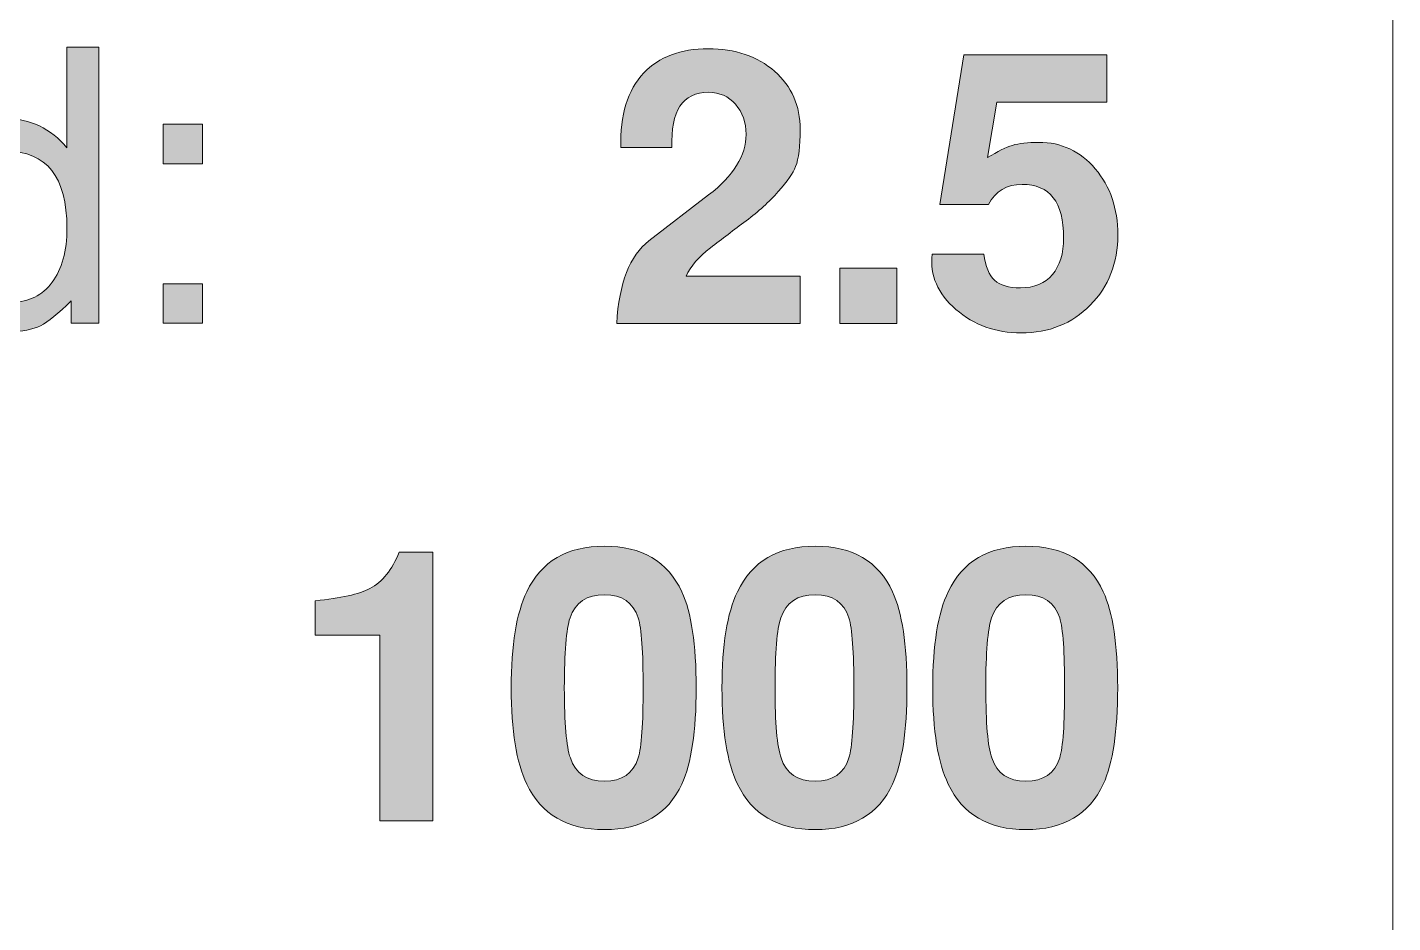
# Model space of a CAD drawing. Header units: inches. Extents: x 1.04 to 10.11, y -6.95 to -1.5.
# Drawn here: x 4.021 to 4.621, y -4.879 to -4.485 of the extents above; entities that cross this region are included whole.
import ezdxf

# ---------------------------------------------------------------- set-up
doc = ezdxf.new("R2010")
doc.units = ezdxf.units.IN
doc.header["$MEASUREMENT"] = 0
doc.layers.add('Layer 1', color=7, linetype='Continuous')

# ---------------------------------------------------------------- blocks, each defined once
blk = doc.blocks.new('block 42')
at = {"layer": 'Layer 1', "true_color": 0xed1f24}
h = blk.add_hatch(color=240, dxfattribs=at)
h.dxf.hatch_style = 2
edge = h.paths.add_edge_path()
edge.add_spline(control_points=[(3.68384, -4.58217), (3.68384, -4.59305), (3.67945, -4.60186), (3.67067, -4.60858), (3.6619, -4.6153), (3.65023, -4.61867), (3.63567, -4.61867), (3.62034, -4.61867), (3.60868, -4.615), (3.60067, -4.60767), (3.59268, -4.60033), (3.58856, -4.58995), (3.58834, -4.5765), (3.58834, -4.5765), (3.60267, -4.5765), (3.60267, -4.5765), (3.60345, -4.5865), (3.6067, -4.59378), (3.61243, -4.59833), (3.61815, -4.60288), (3.62701, -4.60516), (3.63901, -4.60516), (3.64756, -4.60516), (3.65448, -4.60305), (3.65976, -4.59884), (3.66503, -4.59462), (3.66768, -4.58919), (3.66768, -4.58253), (3.66768, -4.57387), (3.66172, -4.56799), (3.64983, -4.56488), (3.64983, -4.56488), (3.61683, -4.55619), (3.61683, -4.55619), (3.6005, -4.55186), (3.59234, -4.54224), (3.59234, -4.52735), (3.59234, -4.51668), (3.59609, -4.50806), (3.60359, -4.50151), (3.61109, -4.49495), (3.62095, -4.49167), (3.63318, -4.49167), (3.66385, -4.49167), (3.67945, -4.50411), (3.68001, -4.529), (3.68001, -4.529), (3.66517, -4.529), (3.66517, -4.529), (3.66473, -4.52066), (3.66157, -4.51439), (3.65567, -4.51017), (3.65045, -4.50639), (3.6434, -4.5045), (3.63451, -4.5045), (3.62684, -4.5045), (3.62037, -4.5065), (3.61509, -4.5105), (3.60982, -4.5145), (3.60718, -4.5195), (3.60718, -4.5255), (3.60718, -4.53349), (3.61251, -4.53889), (3.62318, -4.54167), (3.62318, -4.54167), (3.66117, -4.55166), (3.66117, -4.55166), (3.66773, -4.55344), (3.67312, -4.55705), (3.67734, -4.5625), (3.68167, -4.56828), (3.68384, -4.57483), (3.68384, -4.58217)], knot_values=[0, 0, 0, 0, 1, 1, 1, 2, 2, 2, 3, 3, 3, 4, 4, 4, 5, 5, 5, 6, 6, 6, 7, 7, 7, 8, 8, 8, 9, 9, 9, 10, 10, 10, 11, 11, 11, 12, 12, 12, 13, 13, 13, 14, 14, 14, 15, 15, 15, 16, 16, 16, 17, 17, 17, 18, 18, 18, 19, 19, 19, 20, 20, 20, 21, 21, 21, 22, 22, 22, 23, 23, 23, 24, 24, 24, 24], degree=3, periodic=1)
h = blk.add_hatch(color=240, dxfattribs=at)
h.dxf.hatch_style = 2
edge = h.paths.add_edge_path()
edge.add_spline(control_points=[(4.05218, -4.615), (4.05218, -4.615), (4.04001, -4.615), (4.04001, -4.615), (4.04001, -4.615), (4.04001, -4.60516), (4.04001, -4.60516), (4.03445, -4.61072), (4.02995, -4.61436), (4.02651, -4.61608), (4.02306, -4.6178), (4.01856, -4.61867), (4.01301, -4.61867), (4.00079, -4.61867), (3.99123, -4.6145), (3.98434, -4.60616), (3.97745, -4.59783), (3.97401, -4.58628), (3.97401, -4.5715), (3.97401, -4.55761), (3.97742, -4.54639), (3.98426, -4.53783), (3.9911, -4.52928), (4.00006, -4.525), (4.01118, -4.525), (4.02207, -4.525), (4.03107, -4.52928), (4.03817, -4.53783), (4.03817, -4.53783), (4.03817, -4.4935), (4.03817, -4.4935), (4.03817, -4.4935), (4.05218, -4.4935), (4.05218, -4.4935), (4.05218, -4.4935), (4.05218, -4.615), (4.05218, -4.615)], knot_values=[0, 0, 0, 0, 1, 1, 1, 2, 2, 2, 3, 3, 3, 4, 4, 4, 5, 5, 5, 6, 6, 6, 7, 7, 7, 8, 8, 8, 9, 9, 9, 10, 10, 10, 11, 11, 11, 12, 12, 12, 12], degree=3, periodic=1)
edge = h.paths.add_edge_path()
edge.add_spline(control_points=[(4.03817, -4.57316), (4.03817, -4.55061), (4.02926, -4.53933), (4.01143, -4.53933), (4.00468, -4.53933), (3.99936, -4.54233), (3.99549, -4.54833), (3.99161, -4.55433), (3.98968, -4.56205), (3.98968, -4.5715), (3.98968, -4.58183), (3.99183, -4.59011), (3.99615, -4.59633), (4.00047, -4.60255), (4.00645, -4.60567), (4.01409, -4.60567), (4.02151, -4.60567), (4.02738, -4.60278), (4.0317, -4.597), (4.03602, -4.59122), (4.03817, -4.58327), (4.03817, -4.57316)], knot_values=[0, 0, 0, 0, 1, 1, 1, 2, 2, 2, 3, 3, 3, 4, 4, 4, 5, 5, 5, 6, 6, 6, 7, 7, 7, 7], degree=3, periodic=1)
h = blk.add_hatch(color=240, dxfattribs=at)
h.dxf.hatch_style = 2
edge = h.paths.add_edge_path()
edge.add_spline(control_points=[(3.77884, -4.57267), (3.77884, -4.58622), (3.77537, -4.59728), (3.76843, -4.60583), (3.76148, -4.61439), (3.75239, -4.61867), (3.74118, -4.61867), (3.72984, -4.61867), (3.72095, -4.61428), (3.7145, -4.6055), (3.7145, -4.6055), (3.7145, -4.65167), (3.7145, -4.65167), (3.7145, -4.65167), (3.70051, -4.65167), (3.70051, -4.65167), (3.70051, -4.65167), (3.70051, -4.5275), (3.70051, -4.5275), (3.70051, -4.5275), (3.71267, -4.5275), (3.71267, -4.5275), (3.71267, -4.5275), (3.71267, -4.53833), (3.71267, -4.53833), (3.71734, -4.53322), (3.72162, -4.52972), (3.72551, -4.52783), (3.7294, -4.52594), (3.73429, -4.525), (3.74017, -4.525), (3.75184, -4.525), (3.7612, -4.52928), (3.76826, -4.53783), (3.77532, -4.54639), (3.77884, -4.558), (3.77884, -4.57267)], knot_values=[0, 0, 0, 0, 1, 1, 1, 2, 2, 2, 3, 3, 3, 4, 4, 4, 5, 5, 5, 6, 6, 6, 7, 7, 7, 8, 8, 8, 9, 9, 9, 10, 10, 10, 11, 11, 11, 12, 12, 12, 12], degree=3, periodic=1)
edge = h.paths.add_edge_path()
edge.add_spline(control_points=[(3.76284, -4.5735), (3.76284, -4.5635), (3.76101, -4.55539), (3.75736, -4.54916), (3.75315, -4.54183), (3.74695, -4.53816), (3.73876, -4.53816), (3.73112, -4.53816), (3.72517, -4.541), (3.7209, -4.54666), (3.71664, -4.55233), (3.7145, -4.56033), (3.7145, -4.57067), (3.7145, -4.57977), (3.71628, -4.58739), (3.71982, -4.5935), (3.72403, -4.60083), (3.73007, -4.6045), (3.73793, -4.6045), (3.74612, -4.6045), (3.75238, -4.60161), (3.75669, -4.59583), (3.76079, -4.59049), (3.76284, -4.58306), (3.76284, -4.5735)], knot_values=[0, 0, 0, 0, 1, 1, 1, 2, 2, 2, 3, 3, 3, 4, 4, 4, 5, 5, 5, 6, 6, 6, 7, 7, 7, 8, 8, 8, 8], degree=3, periodic=1)
h = blk.add_hatch(color=240, dxfattribs=at)
h.dxf.hatch_style = 2
edge = h.paths.add_edge_path()
edge.add_spline(control_points=[(3.86984, -4.57166), (3.86984, -4.57378), (3.86978, -4.57549), (3.86967, -4.57683), (3.86967, -4.57683), (3.806, -4.57683), (3.806, -4.57683), (3.80589, -4.57761), (3.80584, -4.57872), (3.80584, -4.58017), (3.80584, -4.58716), (3.80825, -4.59333), (3.81307, -4.59867), (3.81789, -4.604), (3.82362, -4.60666), (3.83027, -4.60666), (3.8418, -4.60666), (3.84961, -4.60055), (3.85371, -4.58833), (3.85371, -4.58833), (3.86801, -4.58833), (3.86801, -4.58833), (3.86334, -4.60855), (3.85128, -4.61867), (3.83184, -4.61867), (3.80461, -4.61867), (3.79101, -4.60288), (3.79101, -4.57133), (3.79101, -4.55777), (3.79473, -4.54666), (3.80217, -4.538), (3.80962, -4.52933), (3.81917, -4.525), (3.83084, -4.525), (3.84229, -4.525), (3.85139, -4.52856), (3.85817, -4.53566), (3.86584, -4.54378), (3.86973, -4.55577), (3.86984, -4.57166)], knot_values=[0, 0, 0, 0, 1, 1, 1, 2, 2, 2, 3, 3, 3, 4, 4, 4, 5, 5, 5, 6, 6, 6, 7, 7, 7, 8, 8, 8, 9, 9, 9, 10, 10, 10, 11, 11, 11, 12, 12, 12, 13, 13, 13, 13], degree=3, periodic=1)
edge = h.paths.add_edge_path()
edge.add_spline(control_points=[(3.85501, -4.56449), (3.85322, -4.54572), (3.84536, -4.53633), (3.83143, -4.53633), (3.81693, -4.53633), (3.80862, -4.54572), (3.8065, -4.56449), (3.8065, -4.56449), (3.85501, -4.56449), (3.85501, -4.56449)], knot_values=[0, 0, 0, 0, 1, 1, 1, 2, 2, 2, 3, 3, 3, 3], degree=3, periodic=1)
h = blk.add_hatch(color=240, dxfattribs=at)
h.dxf.hatch_style = 2
edge = h.paths.add_edge_path()
edge.add_spline(control_points=[(3.9625, -4.57166), (3.9625, -4.57378), (3.96245, -4.57549), (3.96233, -4.57683), (3.96233, -4.57683), (3.89867, -4.57683), (3.89867, -4.57683), (3.89856, -4.57761), (3.89851, -4.57872), (3.89851, -4.58017), (3.89851, -4.58716), (3.90091, -4.59333), (3.90573, -4.59867), (3.91056, -4.604), (3.91629, -4.60666), (3.92294, -4.60666), (3.93446, -4.60666), (3.94227, -4.60055), (3.94638, -4.58833), (3.94638, -4.58833), (3.96067, -4.58833), (3.96067, -4.58833), (3.95601, -4.60855), (3.94395, -4.61867), (3.92451, -4.61867), (3.89728, -4.61867), (3.88367, -4.60288), (3.88367, -4.57133), (3.88367, -4.55777), (3.88739, -4.54666), (3.89484, -4.538), (3.90228, -4.52933), (3.91184, -4.525), (3.9235, -4.525), (3.93495, -4.525), (3.94406, -4.52856), (3.95084, -4.53566), (3.9585, -4.54378), (3.9624, -4.55577), (3.9625, -4.57166)], knot_values=[0, 0, 0, 0, 1, 1, 1, 2, 2, 2, 3, 3, 3, 4, 4, 4, 5, 5, 5, 6, 6, 6, 7, 7, 7, 8, 8, 8, 9, 9, 9, 10, 10, 10, 11, 11, 11, 12, 12, 12, 13, 13, 13, 13], degree=3, periodic=1)
edge = h.paths.add_edge_path()
edge.add_spline(control_points=[(3.94767, -4.56449), (3.94588, -4.54572), (3.93802, -4.53633), (3.92409, -4.53633), (3.90959, -4.53633), (3.90129, -4.54572), (3.89917, -4.56449), (3.89917, -4.56449), (3.94767, -4.56449), (3.94767, -4.56449)], knot_values=[0, 0, 0, 0, 1, 1, 1, 2, 2, 2, 3, 3, 3, 3], degree=3, periodic=1)
h = blk.add_hatch(color=240, dxfattribs=at)
h.dxf.hatch_style = 2
h.paths.add_polyline_path([(4.09784, -4.54483), (4.08051, -4.54483), (4.08051, -4.5275), (4.09784, -4.5275)])
h.paths.add_polyline_path([(4.09784, -4.615), (4.08051, -4.615), (4.08051, -4.59766), (4.09784, -4.59766)])
at = {"layer": 'Layer 1', "lineweight": 0}
for points in [[(4.09784, -4.54483), (4.08051, -4.54483), (4.08051, -4.5275), (4.09784, -4.5275), (4.09784, -4.54483)], [(4.09784, -4.615), (4.08051, -4.615), (4.08051, -4.59766), (4.09784, -4.59766), (4.09784, -4.615)]]:
    blk.add_lwpolyline(points, dxfattribs=at)
for points, knots in [([(3.68384, -4.58217), (3.68384, -4.59305), (3.67945, -4.60186), (3.67067, -4.60858), (3.6619, -4.6153), (3.65023, -4.61867), (3.63567, -4.61867), (3.62034, -4.61867), (3.60868, -4.615), (3.60067, -4.60767), (3.59268, -4.60033), (3.58856, -4.58995), (3.58834, -4.5765), (3.58834, -4.5765), (3.60267, -4.5765), (3.60267, -4.5765), (3.60345, -4.5865), (3.6067, -4.59378), (3.61243, -4.59833), (3.61815, -4.60288), (3.62701, -4.60516), (3.63901, -4.60516), (3.64756, -4.60516), (3.65448, -4.60305), (3.65976, -4.59884), (3.66503, -4.59462), (3.66768, -4.58919), (3.66768, -4.58253), (3.66768, -4.57387), (3.66172, -4.56799), (3.64983, -4.56488), (3.64983, -4.56488), (3.61683, -4.55619), (3.61683, -4.55619), (3.6005, -4.55186), (3.59234, -4.54224), (3.59234, -4.52735), (3.59234, -4.51668), (3.59609, -4.50806), (3.60359, -4.50151), (3.61109, -4.49495), (3.62095, -4.49167), (3.63318, -4.49167), (3.66385, -4.49167), (3.67945, -4.50411), (3.68001, -4.529), (3.68001, -4.529), (3.66517, -4.529), (3.66517, -4.529), (3.66473, -4.52066), (3.66157, -4.51439), (3.65567, -4.51017), (3.65045, -4.50639), (3.6434, -4.5045), (3.63451, -4.5045), (3.62684, -4.5045), (3.62037, -4.5065), (3.61509, -4.5105), (3.60982, -4.5145), (3.60718, -4.5195), (3.60718, -4.5255), (3.60718, -4.53349), (3.61251, -4.53889), (3.62318, -4.54167), (3.62318, -4.54167), (3.66117, -4.55166), (3.66117, -4.55166), (3.66773, -4.55344), (3.67312, -4.55705), (3.67734, -4.5625), (3.68167, -4.56828), (3.68384, -4.57483), (3.68384, -4.58217)], [0, 0, 0, 0, 1, 1, 1, 2, 2, 2, 3, 3, 3, 4, 4, 4, 5, 5, 5, 6, 6, 6, 7, 7, 7, 8, 8, 8, 9, 9, 9, 10, 10, 10, 11, 11, 11, 12, 12, 12, 13, 13, 13, 14, 14, 14, 15, 15, 15, 16, 16, 16, 17, 17, 17, 18, 18, 18, 19, 19, 19, 20, 20, 20, 21, 21, 21, 22, 22, 22, 23, 23, 23, 24, 24, 24, 24]), ([(4.05218, -4.615), (4.05218, -4.615), (4.04001, -4.615), (4.04001, -4.615), (4.04001, -4.615), (4.04001, -4.60516), (4.04001, -4.60516), (4.03445, -4.61072), (4.02995, -4.61436), (4.02651, -4.61608), (4.02306, -4.6178), (4.01856, -4.61867), (4.01301, -4.61867), (4.00079, -4.61867), (3.99123, -4.6145), (3.98434, -4.60616), (3.97745, -4.59783), (3.97401, -4.58628), (3.97401, -4.5715), (3.97401, -4.55761), (3.97742, -4.54639), (3.98426, -4.53783), (3.9911, -4.52928), (4.00006, -4.525), (4.01118, -4.525), (4.02207, -4.525), (4.03107, -4.52928), (4.03817, -4.53783), (4.03817, -4.53783), (4.03817, -4.4935), (4.03817, -4.4935), (4.03817, -4.4935), (4.05218, -4.4935), (4.05218, -4.4935), (4.05218, -4.4935), (4.05218, -4.615), (4.05218, -4.615)], [0, 0, 0, 0, 1, 1, 1, 2, 2, 2, 3, 3, 3, 4, 4, 4, 5, 5, 5, 6, 6, 6, 7, 7, 7, 8, 8, 8, 9, 9, 9, 10, 10, 10, 11, 11, 11, 12, 12, 12, 12]), ([(3.77884, -4.57267), (3.77884, -4.58622), (3.77537, -4.59728), (3.76843, -4.60583), (3.76148, -4.61439), (3.75239, -4.61867), (3.74118, -4.61867), (3.72984, -4.61867), (3.72095, -4.61428), (3.7145, -4.6055), (3.7145, -4.6055), (3.7145, -4.65167), (3.7145, -4.65167), (3.7145, -4.65167), (3.70051, -4.65167), (3.70051, -4.65167), (3.70051, -4.65167), (3.70051, -4.5275), (3.70051, -4.5275), (3.70051, -4.5275), (3.71267, -4.5275), (3.71267, -4.5275), (3.71267, -4.5275), (3.71267, -4.53833), (3.71267, -4.53833), (3.71734, -4.53322), (3.72162, -4.52972), (3.72551, -4.52783), (3.7294, -4.52594), (3.73429, -4.525), (3.74017, -4.525), (3.75184, -4.525), (3.7612, -4.52928), (3.76826, -4.53783), (3.77532, -4.54639), (3.77884, -4.558), (3.77884, -4.57267)], [0, 0, 0, 0, 1, 1, 1, 2, 2, 2, 3, 3, 3, 4, 4, 4, 5, 5, 5, 6, 6, 6, 7, 7, 7, 8, 8, 8, 9, 9, 9, 10, 10, 10, 11, 11, 11, 12, 12, 12, 12]), ([(3.86984, -4.57166), (3.86984, -4.57378), (3.86978, -4.57549), (3.86967, -4.57683), (3.86967, -4.57683), (3.806, -4.57683), (3.806, -4.57683), (3.80589, -4.57761), (3.80584, -4.57872), (3.80584, -4.58017), (3.80584, -4.58716), (3.80825, -4.59333), (3.81307, -4.59867), (3.81789, -4.604), (3.82362, -4.60666), (3.83027, -4.60666), (3.8418, -4.60666), (3.84961, -4.60055), (3.85371, -4.58833), (3.85371, -4.58833), (3.86801, -4.58833), (3.86801, -4.58833), (3.86334, -4.60855), (3.85128, -4.61867), (3.83184, -4.61867), (3.80461, -4.61867), (3.79101, -4.60288), (3.79101, -4.57133), (3.79101, -4.55777), (3.79473, -4.54666), (3.80217, -4.538), (3.80962, -4.52933), (3.81917, -4.525), (3.83084, -4.525), (3.84229, -4.525), (3.85139, -4.52856), (3.85817, -4.53566), (3.86584, -4.54378), (3.86973, -4.55577), (3.86984, -4.57166)], [0, 0, 0, 0, 1, 1, 1, 2, 2, 2, 3, 3, 3, 4, 4, 4, 5, 5, 5, 6, 6, 6, 7, 7, 7, 8, 8, 8, 9, 9, 9, 10, 10, 10, 11, 11, 11, 12, 12, 12, 13, 13, 13, 13]), ([(3.9625, -4.57166), (3.9625, -4.57378), (3.96245, -4.57549), (3.96233, -4.57683), (3.96233, -4.57683), (3.89867, -4.57683), (3.89867, -4.57683), (3.89856, -4.57761), (3.89851, -4.57872), (3.89851, -4.58017), (3.89851, -4.58716), (3.90091, -4.59333), (3.90573, -4.59867), (3.91056, -4.604), (3.91629, -4.60666), (3.92294, -4.60666), (3.93446, -4.60666), (3.94227, -4.60055), (3.94638, -4.58833), (3.94638, -4.58833), (3.96067, -4.58833), (3.96067, -4.58833), (3.95601, -4.60855), (3.94395, -4.61867), (3.92451, -4.61867), (3.89728, -4.61867), (3.88367, -4.60288), (3.88367, -4.57133), (3.88367, -4.55777), (3.88739, -4.54666), (3.89484, -4.538), (3.90228, -4.52933), (3.91184, -4.525), (3.9235, -4.525), (3.93495, -4.525), (3.94406, -4.52856), (3.95084, -4.53566), (3.9585, -4.54378), (3.9624, -4.55577), (3.9625, -4.57166)], [0, 0, 0, 0, 1, 1, 1, 2, 2, 2, 3, 3, 3, 4, 4, 4, 5, 5, 5, 6, 6, 6, 7, 7, 7, 8, 8, 8, 9, 9, 9, 10, 10, 10, 11, 11, 11, 12, 12, 12, 13, 13, 13, 13]), ([(3.76284, -4.5735), (3.76284, -4.5635), (3.76101, -4.55539), (3.75736, -4.54916), (3.75315, -4.54183), (3.74695, -4.53816), (3.73876, -4.53816), (3.73112, -4.53816), (3.72517, -4.541), (3.7209, -4.54666), (3.71664, -4.55233), (3.7145, -4.56033), (3.7145, -4.57067), (3.7145, -4.57977), (3.71628, -4.58739), (3.71982, -4.5935), (3.72403, -4.60083), (3.73007, -4.6045), (3.73793, -4.6045), (3.74612, -4.6045), (3.75238, -4.60161), (3.75669, -4.59583), (3.76079, -4.59049), (3.76284, -4.58306), (3.76284, -4.5735)], [0, 0, 0, 0, 1, 1, 1, 2, 2, 2, 3, 3, 3, 4, 4, 4, 5, 5, 5, 6, 6, 6, 7, 7, 7, 8, 8, 8, 8]), ([(3.85501, -4.56449), (3.85322, -4.54572), (3.84536, -4.53633), (3.83143, -4.53633), (3.81693, -4.53633), (3.80862, -4.54572), (3.8065, -4.56449), (3.8065, -4.56449), (3.85501, -4.56449), (3.85501, -4.56449)], [0, 0, 0, 0, 1, 1, 1, 2, 2, 2, 3, 3, 3, 3]), ([(3.94767, -4.56449), (3.94588, -4.54572), (3.93802, -4.53633), (3.92409, -4.53633), (3.90959, -4.53633), (3.90129, -4.54572), (3.89917, -4.56449), (3.89917, -4.56449), (3.94767, -4.56449), (3.94767, -4.56449)], [0, 0, 0, 0, 1, 1, 1, 2, 2, 2, 3, 3, 3, 3]), ([(4.03817, -4.57316), (4.03817, -4.55061), (4.02926, -4.53933), (4.01143, -4.53933), (4.00468, -4.53933), (3.99936, -4.54233), (3.99549, -4.54833), (3.99161, -4.55433), (3.98968, -4.56205), (3.98968, -4.5715), (3.98968, -4.58183), (3.99183, -4.59011), (3.99615, -4.59633), (4.00047, -4.60255), (4.00645, -4.60567), (4.01409, -4.60567), (4.02151, -4.60567), (4.02738, -4.60278), (4.0317, -4.597), (4.03602, -4.59122), (4.03817, -4.58327), (4.03817, -4.57316)], [0, 0, 0, 0, 1, 1, 1, 2, 2, 2, 3, 3, 3, 4, 4, 4, 5, 5, 5, 6, 6, 6, 7, 7, 7, 7])]:
    blk.add_open_spline(points, degree=3, knots=knots, dxfattribs=at)
blk = doc.blocks.new('block 43')
at = {"layer": 'Layer 1', "true_color": 0xed1f24}
h = blk.add_hatch(color=240, dxfattribs=at)
h.dxf.hatch_style = 2
edge = h.paths.add_edge_path()
edge.add_spline(control_points=[(4.36062, -4.52976), (4.36062, -4.53709), (4.35995, -4.54253), (4.35862, -4.5461), (4.35751, -4.54887), (4.35495, -4.55254), (4.35095, -4.55709), (4.34695, -4.56165), (4.34226, -4.56592), (4.33687, -4.56993), (4.33148, -4.57393), (4.32623, -4.5779), (4.32112, -4.58184), (4.31601, -4.58579), (4.31245, -4.58993), (4.31045, -4.59426), (4.31045, -4.59426), (4.36062, -4.59426), (4.36062, -4.59426), (4.36062, -4.59426), (4.36062, -4.61509), (4.36062, -4.61509), (4.36062, -4.61509), (4.27995, -4.61509), (4.27995, -4.61509), (4.28095, -4.59732), (4.28566, -4.58521), (4.29408, -4.57876), (4.29408, -4.57876), (4.32034, -4.55859), (4.32034, -4.55859), (4.33131, -4.55015), (4.33679, -4.54126), (4.33679, -4.53193), (4.33679, -4.52659), (4.33523, -4.52218), (4.33213, -4.51868), (4.32903, -4.51518), (4.3251, -4.51343), (4.32034, -4.51343), (4.30893, -4.51343), (4.30355, -4.52154), (4.30422, -4.53776), (4.30422, -4.53776), (4.28179, -4.53776), (4.28179, -4.53776), (4.28134, -4.52342), (4.28467, -4.51249), (4.29179, -4.50492), (4.29856, -4.49782), (4.30801, -4.49426), (4.32012, -4.49426), (4.33212, -4.49426), (4.34187, -4.49757), (4.34937, -4.50418), (4.35687, -4.51079), (4.36062, -4.51931), (4.36062, -4.52976)], knot_values=[0, 0, 0, 0, 1, 1, 1, 2, 2, 2, 3, 3, 3, 4, 4, 4, 5, 5, 5, 6, 6, 6, 7, 7, 7, 8, 8, 8, 9, 9, 9, 10, 10, 10, 11, 11, 11, 12, 12, 12, 13, 13, 13, 14, 14, 14, 15, 15, 15, 16, 16, 16, 17, 17, 17, 18, 18, 18, 19, 19, 19, 19], degree=3, periodic=1)
h = blk.add_hatch(color=240, dxfattribs=at)
h.dxf.hatch_style = 2
edge = h.paths.add_edge_path()
edge.add_spline(control_points=[(4.50028, -4.57609), (4.50028, -4.58853), (4.49626, -4.59884), (4.4882, -4.60701), (4.48014, -4.61517), (4.47, -4.61926), (4.45778, -4.61926), (4.44668, -4.61926), (4.43712, -4.61581), (4.42912, -4.60893), (4.42112, -4.60204), (4.41762, -4.59393), (4.41862, -4.58459), (4.41862, -4.58459), (4.44135, -4.58459), (4.44135, -4.58459), (4.44213, -4.59004), (4.44372, -4.59387), (4.44611, -4.59609), (4.44851, -4.59831), (4.45232, -4.59943), (4.45756, -4.59943), (4.46358, -4.59943), (4.46823, -4.59748), (4.47152, -4.59359), (4.47481, -4.5897), (4.47645, -4.58432), (4.47645, -4.57743), (4.47645, -4.56176), (4.47038, -4.55393), (4.45823, -4.55393), (4.45143, -4.55393), (4.44647, -4.55687), (4.44335, -4.56276), (4.44335, -4.56276), (4.42195, -4.56276), (4.42195, -4.56276), (4.42195, -4.56276), (4.43262, -4.49693), (4.43262, -4.49693), (4.43262, -4.49693), (4.49545, -4.49693), (4.49545, -4.49693), (4.49545, -4.49693), (4.49545, -4.51776), (4.49545, -4.51776), (4.49545, -4.51776), (4.44714, -4.51776), (4.44714, -4.51776), (4.44714, -4.51776), (4.44303, -4.54211), (4.44303, -4.54211), (4.44735, -4.53944), (4.45099, -4.53765), (4.45393, -4.53676), (4.45687, -4.53587), (4.46073, -4.53543), (4.46549, -4.53543), (4.47548, -4.53543), (4.48378, -4.53931), (4.49038, -4.54709), (4.49698, -4.55487), (4.50028, -4.56453), (4.50028, -4.57609)], knot_values=[0, 0, 0, 0, 1, 1, 1, 2, 2, 2, 3, 3, 3, 4, 4, 4, 5, 5, 5, 6, 6, 6, 7, 7, 7, 8, 8, 8, 9, 9, 9, 10, 10, 10, 11, 11, 11, 12, 12, 12, 13, 13, 13, 14, 14, 14, 15, 15, 15, 16, 16, 16, 17, 17, 17, 18, 18, 18, 19, 19, 19, 20, 20, 20, 21, 21, 21, 21], degree=3, periodic=1)
h = blk.add_hatch(color=240, dxfattribs=at)
h.dxf.hatch_style = 2
h.paths.add_polyline_path([(4.40312, -4.61509), (4.37812, -4.61509), (4.37812, -4.59076), (4.40312, -4.59076)])
at = {"layer": 'Layer 1', "lineweight": 0}
blk.add_lwpolyline([(4.40312, -4.61509), (4.37812, -4.61509), (4.37812, -4.59076), (4.40312, -4.59076), (4.40312, -4.61509)], dxfattribs=at)
for points, knots in [([(4.36062, -4.52976), (4.36062, -4.53709), (4.35995, -4.54253), (4.35862, -4.5461), (4.35751, -4.54887), (4.35495, -4.55254), (4.35095, -4.55709), (4.34695, -4.56165), (4.34226, -4.56592), (4.33687, -4.56993), (4.33148, -4.57393), (4.32623, -4.5779), (4.32112, -4.58184), (4.31601, -4.58579), (4.31245, -4.58993), (4.31045, -4.59426), (4.31045, -4.59426), (4.36062, -4.59426), (4.36062, -4.59426), (4.36062, -4.59426), (4.36062, -4.61509), (4.36062, -4.61509), (4.36062, -4.61509), (4.27995, -4.61509), (4.27995, -4.61509), (4.28095, -4.59732), (4.28566, -4.58521), (4.29408, -4.57876), (4.29408, -4.57876), (4.32034, -4.55859), (4.32034, -4.55859), (4.33131, -4.55015), (4.33679, -4.54126), (4.33679, -4.53193), (4.33679, -4.52659), (4.33523, -4.52218), (4.33213, -4.51868), (4.32903, -4.51518), (4.3251, -4.51343), (4.32034, -4.51343), (4.30893, -4.51343), (4.30355, -4.52154), (4.30422, -4.53776), (4.30422, -4.53776), (4.28179, -4.53776), (4.28179, -4.53776), (4.28134, -4.52342), (4.28467, -4.51249), (4.29179, -4.50492), (4.29856, -4.49782), (4.30801, -4.49426), (4.32012, -4.49426), (4.33212, -4.49426), (4.34187, -4.49757), (4.34937, -4.50418), (4.35687, -4.51079), (4.36062, -4.51931), (4.36062, -4.52976)], [0, 0, 0, 0, 1, 1, 1, 2, 2, 2, 3, 3, 3, 4, 4, 4, 5, 5, 5, 6, 6, 6, 7, 7, 7, 8, 8, 8, 9, 9, 9, 10, 10, 10, 11, 11, 11, 12, 12, 12, 13, 13, 13, 14, 14, 14, 15, 15, 15, 16, 16, 16, 17, 17, 17, 18, 18, 18, 19, 19, 19, 19]), ([(4.50028, -4.57609), (4.50028, -4.58853), (4.49626, -4.59884), (4.4882, -4.60701), (4.48014, -4.61517), (4.47, -4.61926), (4.45778, -4.61926), (4.44668, -4.61926), (4.43712, -4.61581), (4.42912, -4.60893), (4.42112, -4.60204), (4.41762, -4.59393), (4.41862, -4.58459), (4.41862, -4.58459), (4.44135, -4.58459), (4.44135, -4.58459), (4.44213, -4.59004), (4.44372, -4.59387), (4.44611, -4.59609), (4.44851, -4.59831), (4.45232, -4.59943), (4.45756, -4.59943), (4.46358, -4.59943), (4.46823, -4.59748), (4.47152, -4.59359), (4.47481, -4.5897), (4.47645, -4.58432), (4.47645, -4.57743), (4.47645, -4.56176), (4.47038, -4.55393), (4.45823, -4.55393), (4.45143, -4.55393), (4.44647, -4.55687), (4.44335, -4.56276), (4.44335, -4.56276), (4.42195, -4.56276), (4.42195, -4.56276), (4.42195, -4.56276), (4.43262, -4.49693), (4.43262, -4.49693), (4.43262, -4.49693), (4.49545, -4.49693), (4.49545, -4.49693), (4.49545, -4.49693), (4.49545, -4.51776), (4.49545, -4.51776), (4.49545, -4.51776), (4.44714, -4.51776), (4.44714, -4.51776), (4.44714, -4.51776), (4.44303, -4.54211), (4.44303, -4.54211), (4.44735, -4.53944), (4.45099, -4.53765), (4.45393, -4.53676), (4.45687, -4.53587), (4.46073, -4.53543), (4.46549, -4.53543), (4.47548, -4.53543), (4.48378, -4.53931), (4.49038, -4.54709), (4.49698, -4.55487), (4.50028, -4.56453), (4.50028, -4.57609)], [0, 0, 0, 0, 1, 1, 1, 2, 2, 2, 3, 3, 3, 4, 4, 4, 5, 5, 5, 6, 6, 6, 7, 7, 7, 8, 8, 8, 9, 9, 9, 10, 10, 10, 11, 11, 11, 12, 12, 12, 13, 13, 13, 14, 14, 14, 15, 15, 15, 16, 16, 16, 17, 17, 17, 18, 18, 18, 19, 19, 19, 20, 20, 20, 21, 21, 21, 21])]:
    blk.add_open_spline(points, degree=3, knots=knots, dxfattribs=at)
blk = doc.blocks.new('block 41')
at = {"layer": 'Layer 1'}
for name in ['block 42', 'block 43']:
    blk.add_blockref(name, (0, 0), dxfattribs=at)
blk = doc.blocks.new('block 46')
at = {"layer": 'Layer 1', "true_color": 0xed1f24}
h = blk.add_hatch(color=240, dxfattribs=at)
h.dxf.hatch_style = 2
edge = h.paths.add_edge_path()
edge.add_spline(control_points=[(4.31489, -4.7754), (4.31489, -4.79439), (4.31278, -4.80851), (4.30856, -4.81773), (4.30234, -4.83106), (4.29101, -4.83773), (4.27456, -4.83773), (4.25812, -4.83773), (4.24673, -4.83106), (4.2404, -4.81773), (4.23584, -4.80829), (4.23356, -4.79418), (4.23356, -4.7754), (4.23356, -4.75662), (4.23584, -4.74251), (4.2404, -4.73307), (4.24673, -4.71973), (4.25812, -4.71306), (4.27456, -4.71306), (4.29101, -4.71306), (4.30234, -4.71973), (4.30856, -4.73307), (4.31278, -4.74229), (4.31489, -4.7564), (4.31489, -4.7754)], knot_values=[0, 0, 0, 0, 1, 1, 1, 2, 2, 2, 3, 3, 3, 4, 4, 4, 5, 5, 5, 6, 6, 6, 7, 7, 7, 8, 8, 8, 8], degree=3, periodic=1)
edge = h.paths.add_edge_path()
edge.add_spline(control_points=[(4.29156, -4.7754), (4.29156, -4.75962), (4.29084, -4.74934), (4.28939, -4.74456), (4.28717, -4.73779), (4.28223, -4.7344), (4.27456, -4.7344), (4.26678, -4.7344), (4.26173, -4.73779), (4.2594, -4.74456), (4.25773, -4.74957), (4.2569, -4.75984), (4.2569, -4.7754), (4.2569, -4.79095), (4.25779, -4.80123), (4.25956, -4.80623), (4.26179, -4.81301), (4.26678, -4.8164), (4.27456, -4.8164), (4.28223, -4.8164), (4.28717, -4.81301), (4.28939, -4.80623), (4.29084, -4.80145), (4.29156, -4.79117), (4.29156, -4.7754)], knot_values=[0, 0, 0, 0, 1, 1, 1, 2, 2, 2, 3, 3, 3, 4, 4, 4, 5, 5, 5, 6, 6, 6, 7, 7, 7, 8, 8, 8, 8], degree=3, periodic=1)
h = blk.add_hatch(color=240, dxfattribs=at)
h.dxf.hatch_style = 2
edge = h.paths.add_edge_path()
edge.add_spline(control_points=[(4.40756, -4.7754), (4.40756, -4.79439), (4.40545, -4.80851), (4.40122, -4.81773), (4.39501, -4.83106), (4.38367, -4.83773), (4.36723, -4.83773), (4.35078, -4.83773), (4.3394, -4.83106), (4.33306, -4.81773), (4.3285, -4.80829), (4.32623, -4.79418), (4.32623, -4.7754), (4.32623, -4.75662), (4.3285, -4.74251), (4.33306, -4.73307), (4.3394, -4.71973), (4.35078, -4.71306), (4.36723, -4.71306), (4.38367, -4.71306), (4.39501, -4.71973), (4.40122, -4.73307), (4.40545, -4.74229), (4.40756, -4.7564), (4.40756, -4.7754)], knot_values=[0, 0, 0, 0, 1, 1, 1, 2, 2, 2, 3, 3, 3, 4, 4, 4, 5, 5, 5, 6, 6, 6, 7, 7, 7, 8, 8, 8, 8], degree=3, periodic=1)
edge = h.paths.add_edge_path()
edge.add_spline(control_points=[(4.38423, -4.7754), (4.38423, -4.75962), (4.3835, -4.74934), (4.38206, -4.74456), (4.37984, -4.73779), (4.37489, -4.7344), (4.36723, -4.7344), (4.35945, -4.7344), (4.3544, -4.73779), (4.35206, -4.74456), (4.3504, -4.74957), (4.34956, -4.75984), (4.34956, -4.7754), (4.34956, -4.79095), (4.35045, -4.80123), (4.35223, -4.80623), (4.35445, -4.81301), (4.35945, -4.8164), (4.36723, -4.8164), (4.37489, -4.8164), (4.37984, -4.81301), (4.38206, -4.80623), (4.3835, -4.80145), (4.38423, -4.79117), (4.38423, -4.7754)], knot_values=[0, 0, 0, 0, 1, 1, 1, 2, 2, 2, 3, 3, 3, 4, 4, 4, 5, 5, 5, 6, 6, 6, 7, 7, 7, 8, 8, 8, 8], degree=3, periodic=1)
h = blk.add_hatch(color=240, dxfattribs=at)
h.dxf.hatch_style = 2
edge = h.paths.add_edge_path()
edge.add_spline(control_points=[(4.50023, -4.7754), (4.50023, -4.79439), (4.49812, -4.80851), (4.4939, -4.81773), (4.48768, -4.83106), (4.47635, -4.83773), (4.4599, -4.83773), (4.44345, -4.83773), (4.43207, -4.83106), (4.42573, -4.81773), (4.42118, -4.80829), (4.4189, -4.79418), (4.4189, -4.7754), (4.4189, -4.75662), (4.42118, -4.74251), (4.42573, -4.73307), (4.43207, -4.71973), (4.44345, -4.71306), (4.4599, -4.71306), (4.47635, -4.71306), (4.48768, -4.71973), (4.4939, -4.73307), (4.49812, -4.74229), (4.50023, -4.7564), (4.50023, -4.7754)], knot_values=[0, 0, 0, 0, 1, 1, 1, 2, 2, 2, 3, 3, 3, 4, 4, 4, 5, 5, 5, 6, 6, 6, 7, 7, 7, 8, 8, 8, 8], degree=3, periodic=1)
edge = h.paths.add_edge_path()
edge.add_spline(control_points=[(4.4769, -4.7754), (4.4769, -4.75962), (4.47618, -4.74934), (4.47473, -4.74456), (4.47251, -4.73779), (4.46756, -4.7344), (4.4599, -4.7344), (4.45212, -4.7344), (4.44707, -4.73779), (4.44474, -4.74456), (4.44307, -4.74957), (4.44223, -4.75984), (4.44223, -4.7754), (4.44223, -4.79095), (4.44312, -4.80123), (4.4449, -4.80623), (4.44712, -4.81301), (4.45212, -4.8164), (4.4599, -4.8164), (4.46756, -4.8164), (4.47251, -4.81301), (4.47473, -4.80623), (4.47618, -4.80145), (4.4769, -4.79117), (4.4769, -4.7754)], knot_values=[0, 0, 0, 0, 1, 1, 1, 2, 2, 2, 3, 3, 3, 4, 4, 4, 5, 5, 5, 6, 6, 6, 7, 7, 7, 8, 8, 8, 8], degree=3, periodic=1)
h = blk.add_hatch(color=240, dxfattribs=at)
h.dxf.hatch_style = 2
edge = h.paths.add_edge_path()
edge.add_spline(control_points=[(4.19906, -4.8339), (4.19906, -4.8339), (4.17573, -4.8339), (4.17573, -4.8339), (4.17573, -4.8339), (4.17573, -4.75223), (4.17573, -4.75223), (4.17573, -4.75223), (4.1474, -4.75223), (4.1474, -4.75223), (4.1474, -4.75223), (4.1474, -4.73706), (4.1474, -4.73706), (4.15862, -4.73596), (4.16662, -4.73417), (4.1714, -4.73173), (4.17695, -4.72873), (4.18123, -4.7234), (4.18423, -4.71573), (4.18423, -4.71573), (4.19906, -4.71573), (4.19906, -4.71573), (4.19906, -4.71573), (4.19906, -4.8339), (4.19906, -4.8339)], knot_values=[0, 0, 0, 0, 1, 1, 1, 2, 2, 2, 3, 3, 3, 4, 4, 4, 5, 5, 5, 6, 6, 6, 7, 7, 7, 8, 8, 8, 8], degree=3, periodic=1)
at = {"layer": 'Layer 1', "lineweight": 0}
for points in [[(4.31489, -4.7754), (4.31489, -4.79439), (4.31278, -4.80851), (4.30856, -4.81773), (4.30234, -4.83106), (4.29101, -4.83773), (4.27456, -4.83773), (4.25812, -4.83773), (4.24673, -4.83106), (4.2404, -4.81773), (4.23584, -4.80829), (4.23356, -4.79418), (4.23356, -4.7754), (4.23356, -4.75662), (4.23584, -4.74251), (4.2404, -4.73307), (4.24673, -4.71973), (4.25812, -4.71306), (4.27456, -4.71306), (4.29101, -4.71306), (4.30234, -4.71973), (4.30856, -4.73307), (4.31278, -4.74229), (4.31489, -4.7564), (4.31489, -4.7754)], [(4.40756, -4.7754), (4.40756, -4.79439), (4.40545, -4.80851), (4.40122, -4.81773), (4.39501, -4.83106), (4.38367, -4.83773), (4.36723, -4.83773), (4.35078, -4.83773), (4.3394, -4.83106), (4.33306, -4.81773), (4.3285, -4.80829), (4.32623, -4.79418), (4.32623, -4.7754), (4.32623, -4.75662), (4.3285, -4.74251), (4.33306, -4.73307), (4.3394, -4.71973), (4.35078, -4.71306), (4.36723, -4.71306), (4.38367, -4.71306), (4.39501, -4.71973), (4.40122, -4.73307), (4.40545, -4.74229), (4.40756, -4.7564), (4.40756, -4.7754)], [(4.50023, -4.7754), (4.50023, -4.79439), (4.49812, -4.80851), (4.4939, -4.81773), (4.48768, -4.83106), (4.47635, -4.83773), (4.4599, -4.83773), (4.44345, -4.83773), (4.43207, -4.83106), (4.42573, -4.81773), (4.42118, -4.80829), (4.4189, -4.79418), (4.4189, -4.7754), (4.4189, -4.75662), (4.42118, -4.74251), (4.42573, -4.73307), (4.43207, -4.71973), (4.44345, -4.71306), (4.4599, -4.71306), (4.47635, -4.71306), (4.48768, -4.71973), (4.4939, -4.73307), (4.49812, -4.74229), (4.50023, -4.7564), (4.50023, -4.7754)], [(4.19906, -4.8339), (4.19906, -4.8339), (4.17573, -4.8339), (4.17573, -4.8339), (4.17573, -4.8339), (4.17573, -4.75223), (4.17573, -4.75223), (4.17573, -4.75223), (4.1474, -4.75223), (4.1474, -4.75223), (4.1474, -4.75223), (4.1474, -4.73706), (4.1474, -4.73706), (4.15862, -4.73596), (4.16662, -4.73417), (4.1714, -4.73173), (4.17695, -4.72873), (4.18123, -4.7234), (4.18423, -4.71573), (4.18423, -4.71573), (4.19906, -4.71573), (4.19906, -4.71573), (4.19906, -4.71573), (4.19906, -4.8339), (4.19906, -4.8339)], [(4.29156, -4.7754), (4.29156, -4.75962), (4.29084, -4.74934), (4.28939, -4.74456), (4.28717, -4.73779), (4.28223, -4.7344), (4.27456, -4.7344), (4.26678, -4.7344), (4.26173, -4.73779), (4.2594, -4.74456), (4.25773, -4.74957), (4.2569, -4.75984), (4.2569, -4.7754), (4.2569, -4.79095), (4.25779, -4.80123), (4.25956, -4.80623), (4.26179, -4.81301), (4.26678, -4.8164), (4.27456, -4.8164), (4.28223, -4.8164), (4.28717, -4.81301), (4.28939, -4.80623), (4.29084, -4.80145), (4.29156, -4.79117), (4.29156, -4.7754)], [(4.38423, -4.7754), (4.38423, -4.75962), (4.3835, -4.74934), (4.38206, -4.74456), (4.37984, -4.73779), (4.37489, -4.7344), (4.36723, -4.7344), (4.35945, -4.7344), (4.3544, -4.73779), (4.35206, -4.74456), (4.3504, -4.74957), (4.34956, -4.75984), (4.34956, -4.7754), (4.34956, -4.79095), (4.35045, -4.80123), (4.35223, -4.80623), (4.35445, -4.81301), (4.35945, -4.8164), (4.36723, -4.8164), (4.37489, -4.8164), (4.37984, -4.81301), (4.38206, -4.80623), (4.3835, -4.80145), (4.38423, -4.79117), (4.38423, -4.7754)], [(4.4769, -4.7754), (4.4769, -4.75962), (4.47618, -4.74934), (4.47473, -4.74456), (4.47251, -4.73779), (4.46756, -4.7344), (4.4599, -4.7344), (4.45212, -4.7344), (4.44707, -4.73779), (4.44474, -4.74456), (4.44307, -4.74957), (4.44223, -4.75984), (4.44223, -4.7754), (4.44223, -4.79095), (4.44312, -4.80123), (4.4449, -4.80623), (4.44712, -4.81301), (4.45212, -4.8164), (4.4599, -4.8164), (4.46756, -4.8164), (4.47251, -4.81301), (4.47473, -4.80623), (4.47618, -4.80145), (4.4769, -4.79117), (4.4769, -4.7754)]]:
    blk.add_open_spline(points, degree=3, knots=[0, 0, 0, 0, 1, 1, 1, 2, 2, 2, 3, 3, 3, 4, 4, 4, 5, 5, 5, 6, 6, 6, 7, 7, 7, 8, 8, 8, 8], dxfattribs=at)
blk = doc.blocks.new('block 44')
at = {"layer": 'Layer 1'}
blk.add_blockref('block 46', (0, 0), dxfattribs=at)

msp = doc.modelspace()

# ---------------------------------------------------------------- linework, layer by layer
at = {"layer": 'Layer 1', "color": 7, "lineweight": 5, "true_color": 0xffffff}
msp.add_lwpolyline([(4.62116, -5.5625), (1.04061, -5.5625), (1.04061, -1.50062), (4.62116, -1.50062), (4.62116, -5.5625)], dxfattribs=at)

# ---------------------------------------------------------------- block references
at = {"layer": 'Layer 1'}
for name in ['block 41', 'block 44']:
    msp.add_blockref(name, (0, 0), dxfattribs=at)

doc.saveas('drawing.dxf')
